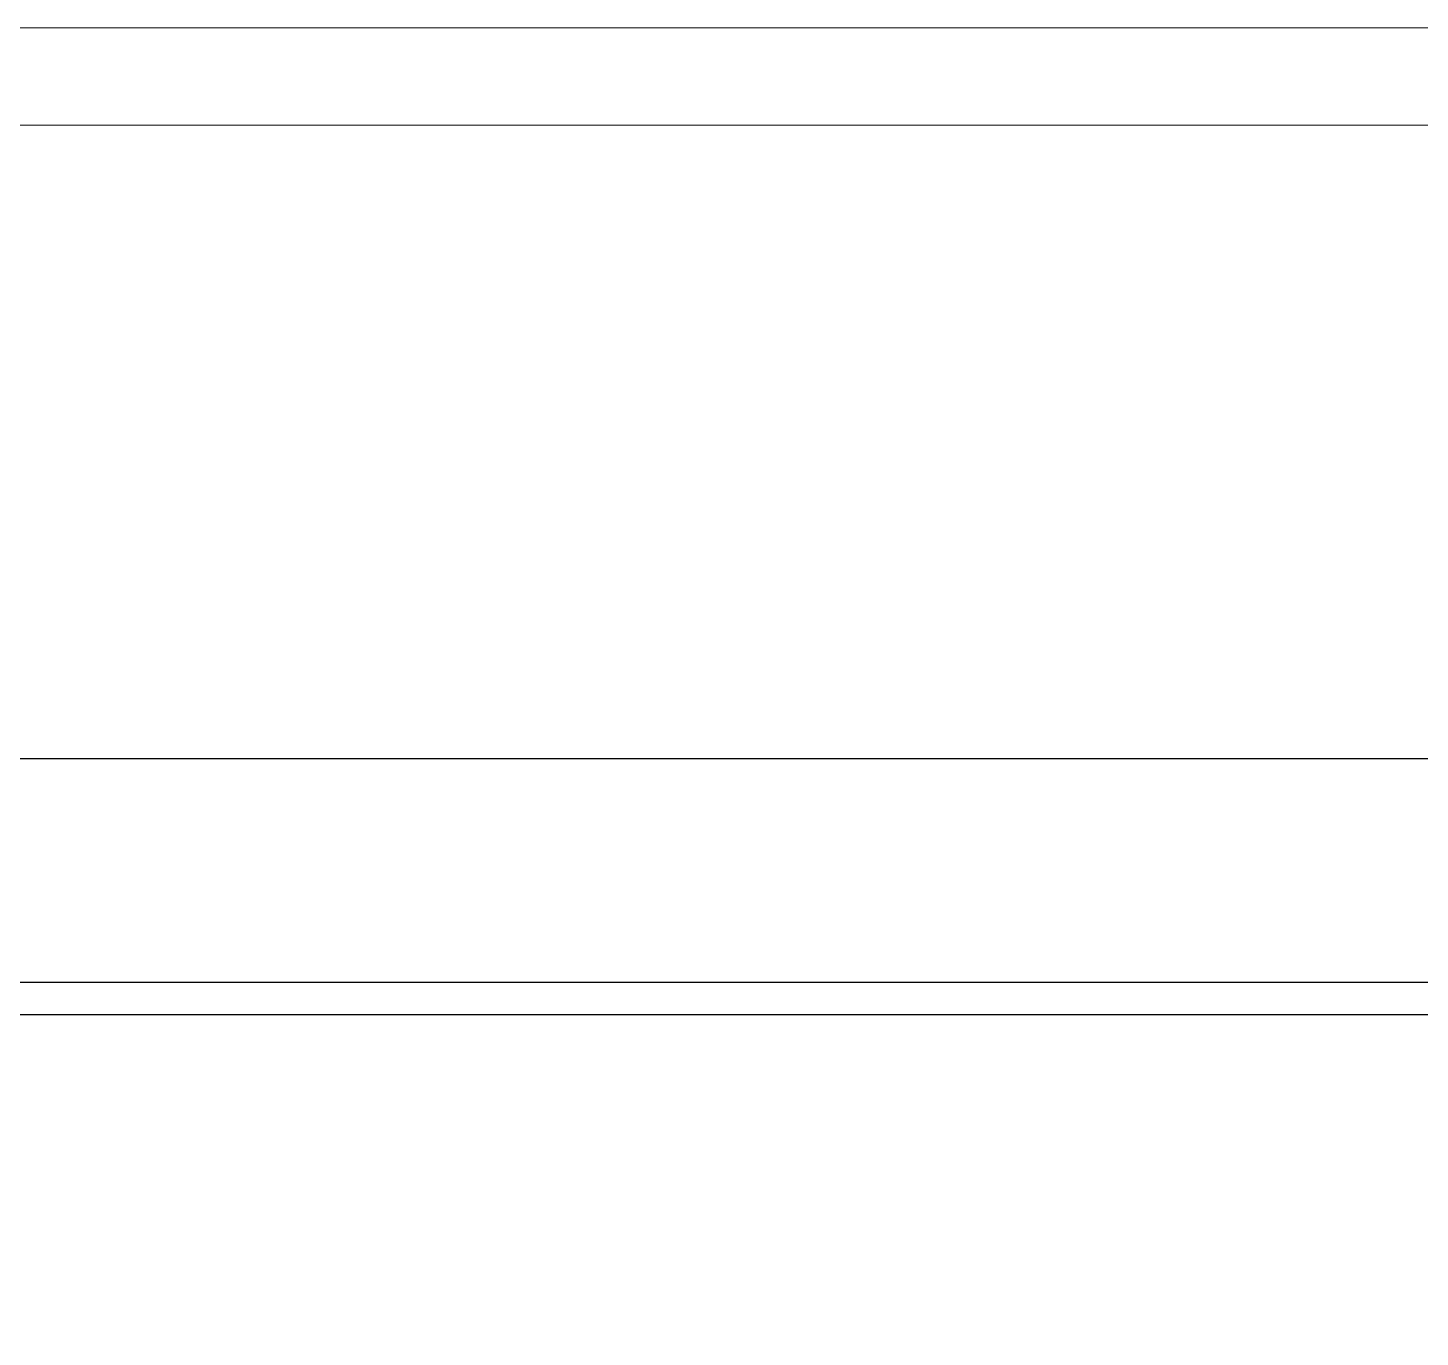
# Model space of a CAD drawing. Header units: millimetres. Extents: x -27408 to 60590, y 623 to 42257.
# Drawn here: x 58050.4 to 58071.68, y 17679.22 to 17699.24 of the extents above; entities that cross this region are included whole.
import ezdxf

# ---------------------------------------------------------------- set-up
doc = ezdxf.new("R2010")
doc.units = ezdxf.units.MM
doc.header["$LTSCALE"] = 100
doc.header["$MEASUREMENT"] = 0
doc.layers.get('0').update_dxf_attribs({"linetype": 'CONTINUOUS'})
for name, color, linetype in [('ELE7 (0.07)', 8, 'CONTINUOUS'), ('ELE9', 9, 'CONTINUOUS'), ('OVERHEAD DOOR - 1', 4, 'CONTINUOUS'), ('OVERHEAD DOOR - ELE', 9, 'CONTINUOUS'), ('주차-화물', 251, 'CONTINUOUS')]:
    doc.layers.add(name, color=color, linetype=linetype)

# ---------------------------------------------------------------- blocks, each defined once
blk = doc.blocks.new('A$C9dd89177')
at = {"layer": '주차-화물', "ltscale": 0.1}
blk.add_lwpolyline([(0, 0), (11000, 0), (11000, 3250), (0, 3250), (0, 0), (11000, 3250)], dxfattribs=at)
blk = doc.blocks.new('A$Cd9954a8d')
at = {"layer": 'ELE7 (0.07)', "ltscale": 0.002}
blk.add_line((7675, 654.2), (10125, 654.2), dxfattribs=at)
at = {"layer": 'OVERHEAD DOOR - 1', "lineweight": 0}
for p, q in [((10170.4, 159.2), (7629.6, 159.2)), ((7629.6, 83.2), (10170.4, 83.2))]:
    blk.add_line(p, q, dxfattribs=at)
at = {"layer": 'OVERHEAD DOOR - ELE', "ltscale": 0.002}
blk.add_line((10125, 854.2), (7675, 854.2), dxfattribs=at)
blk = doc.blocks.new('B2FF')
at = {"layer": 'ELE9', "color": 253, "ltscale": 0.1}
for name, p, rotation in [('A$Cd9954a8d', (37262924.7, 565725.5), 180), ('A$C9dd89177', (37255799.7, 553896.3), 90.00000000000001)]:
    blk.add_blockref(name, p, dxfattribs=dict(at, rotation=rotation))

msp = doc.modelspace()

# ---------------------------------------------------------------- block references
at = {"xscale": 0.01956471256889679, "yscale": 0.01956471256889679, "zscale": 0.01956471256889679}
msp.add_blockref('B2FF', (-670794.073, 6632.608), dxfattribs=at)

doc.saveas('drawing.dxf')
